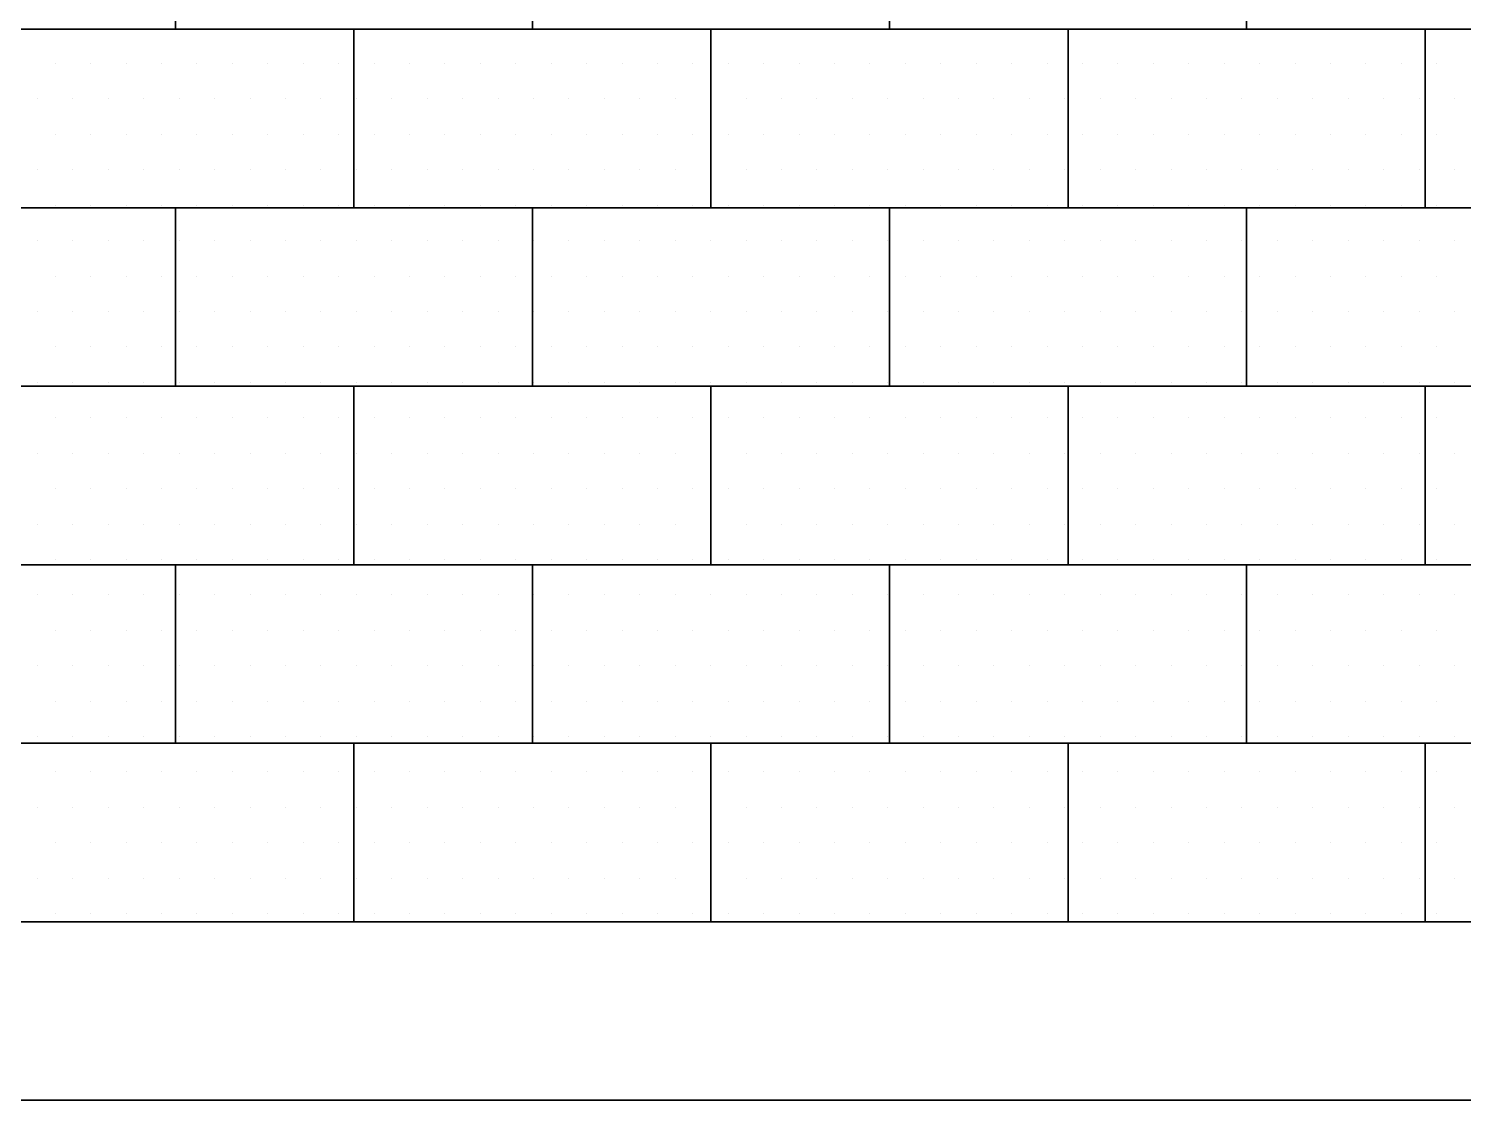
# Paper-space layout 'A000' of a CAD drawing. Header units: metres, sheet in millimetres. Extents: x -6 to 588, y -18 to 402.
# Drawn here: x 373.38 to 405.53, y 223.56 to 247.57 of the extents above; entities that cross this region are included whole.
import ezdxf

# ---------------------------------------------------------------- set-up
doc = ezdxf.new("R2010")
doc.units = ezdxf.units.M
doc.header["$MEASUREMENT"] = 0
for name, color, linetype, lineweight in [('A-ELEV-MBE1', 7, 'Continuous', 35), ('A-ELEV-PATT', 8, 'Continuous', 18), ('A-WALL-FULL-EXTR', 7, 'Continuous', 35)]:
    doc.layers.add(name, color=color, linetype=linetype, lineweight=lineweight)

psp = doc.layouts.new('A000')

# ---------------------------------------------------------------- linework, layer by layer
at = {"layer": 'A-ELEV-MBE1'}
for p, q in [((376.67, 251.559), (376.67, 247.559)), ((384.67, 251.559), (384.67, 247.559)), ((392.67, 251.559), (392.67, 247.559)), ((400.67, 251.559), (400.67, 247.559)), ((408.67, 247.559), (351.355, 247.559)), ((380.67, 247.559), (380.67, 243.559)), ((388.67, 247.559), (388.67, 243.559)), ((396.67, 247.559), (396.67, 243.559)), ((404.67, 247.559), (404.67, 243.559)), ((408.67, 243.559), (351.33, 243.559)), ((376.67, 243.559), (376.67, 239.559)), ((384.67, 243.559), (384.67, 239.559)), ((392.67, 243.559), (392.67, 239.559)), ((400.67, 243.559), (400.67, 239.559)), ((408.67, 239.559), (351.33, 239.559)), ((380.67, 239.559), (380.67, 235.559)), ((388.67, 239.559), (388.67, 235.559)), ((396.67, 239.559), (396.67, 235.559)), ((404.67, 239.559), (404.67, 235.559)), ((408.67, 235.559), (351.33, 235.559)), ((376.67, 235.559), (376.67, 231.559)), ((384.67, 235.559), (384.67, 231.559)), ((392.67, 235.559), (392.67, 231.559)), ((400.67, 235.559), (400.67, 231.559)), ((380.67, 231.559), (380.67, 227.559)), ((388.67, 231.559), (388.67, 227.559)), ((396.67, 231.559), (396.67, 227.559)), ((404.67, 231.559), (404.67, 227.559)), ((376.67, 227.559), (309.67, 227.559)), ((504.67, 227.559), (376.67, 227.559)), ((309.67, 223.559), (504.67, 223.559))]:
    psp.add_line(p, q, dxfattribs=at)
at = {"layer": 'A-ELEV-PATT', "linetype": 'Continuous'}
for p, q in [((373.976, 246.791), (373.976, 246.791)), ((374.77, 246.791), (374.77, 246.791)), ((375.564, 246.791), (375.564, 246.791)), ((376.358, 246.791), (376.358, 246.791)), ((377.151, 246.791), (377.151, 246.791)), ((377.945, 246.791), (377.945, 246.791)), ((378.739, 246.791), (378.739, 246.791)), ((379.533, 246.791), (379.533, 246.791)), ((380.326, 246.791), (380.326, 246.791)), ((381.12, 246.791), (381.12, 246.791)), ((381.914, 246.791), (381.914, 246.791)), ((382.708, 246.791), (382.708, 246.791)), ((383.501, 246.791), (383.501, 246.791)), ((384.295, 246.791), (384.295, 246.791)), ((385.089, 246.791), (385.089, 246.791)), ((385.883, 246.791), (385.883, 246.791)), ((386.676, 246.791), (386.676, 246.791)), ((387.47, 246.791), (387.47, 246.791)), ((388.264, 246.791), (388.264, 246.791)), ((389.058, 246.791), (389.058, 246.791)), ((389.851, 246.791), (389.851, 246.791)), ((390.645, 246.791), (390.645, 246.791)), ((391.439, 246.791), (391.439, 246.791)), ((392.233, 246.791), (392.233, 246.791)), ((393.026, 246.791), (393.026, 246.791)), ((393.82, 246.791), (393.82, 246.791)), ((394.614, 246.791), (394.614, 246.791)), ((395.408, 246.791), (395.408, 246.791)), ((396.201, 246.791), (396.201, 246.791)), ((396.995, 246.791), (396.995, 246.791)), ((397.789, 246.791), (397.789, 246.791)), ((398.583, 246.791), (398.583, 246.791)), ((399.376, 246.791), (399.376, 246.791)), ((400.17, 246.791), (400.17, 246.791)), ((400.964, 246.791), (400.964, 246.791)), ((401.758, 246.791), (401.758, 246.791)), ((402.551, 246.791), (402.551, 246.791)), ((403.345, 246.791), (403.345, 246.791)), ((404.139, 246.791), (404.139, 246.791)), ((404.933, 246.791), (404.933, 246.791)), ((373.58, 245.997), (373.58, 245.997)), ((374.373, 245.997), (374.373, 245.997)), ((375.167, 245.997), (375.167, 245.997)), ((375.961, 245.997), (375.961, 245.997)), ((376.755, 245.997), (376.755, 245.997)), ((377.548, 245.997), (377.548, 245.997)), ((378.342, 245.997), (378.342, 245.997)), ((379.136, 245.997), (379.136, 245.997)), ((379.93, 245.997), (379.93, 245.997)), ((380.723, 245.997), (380.723, 245.997)), ((381.517, 245.997), (381.517, 245.997)), ((382.311, 245.997), (382.311, 245.997)), ((383.105, 245.997), (383.105, 245.997)), ((383.898, 245.997), (383.898, 245.997)), ((384.692, 245.997), (384.692, 245.997)), ((385.486, 245.997), (385.486, 245.997)), ((386.28, 245.997), (386.28, 245.997)), ((387.073, 245.997), (387.073, 245.997)), ((387.867, 245.997), (387.867, 245.997)), ((388.661, 245.997), (388.661, 245.997)), ((389.455, 245.997), (389.455, 245.997)), ((390.248, 245.997), (390.248, 245.997)), ((391.042, 245.997), (391.042, 245.997)), ((391.836, 245.997), (391.836, 245.997)), ((392.63, 245.997), (392.63, 245.997)), ((393.423, 245.997), (393.423, 245.997)), ((394.217, 245.997), (394.217, 245.997)), ((395.011, 245.997), (395.011, 245.997)), ((395.805, 245.997), (395.805, 245.997)), ((396.598, 245.997), (396.598, 245.997)), ((397.392, 245.997), (397.392, 245.997)), ((398.186, 245.997), (398.186, 245.997)), ((398.98, 245.997), (398.98, 245.997)), ((399.773, 245.997), (399.773, 245.997)), ((400.567, 245.997), (400.567, 245.997)), ((401.361, 245.997), (401.361, 245.997)), ((402.155, 245.997), (402.155, 245.997)), ((402.948, 245.997), (402.948, 245.997)), ((403.742, 245.997), (403.742, 245.997)), ((404.536, 245.997), (404.536, 245.997)), ((405.33, 245.997), (405.33, 245.997)), ((373.976, 245.203), (373.976, 245.203)), ((374.77, 245.203), (374.77, 245.203)), ((375.564, 245.203), (375.564, 245.203)), ((376.358, 245.203), (376.358, 245.203)), ((377.151, 245.203), (377.151, 245.203)), ((377.945, 245.203), (377.945, 245.203)), ((378.739, 245.203), (378.739, 245.203)), ((379.533, 245.203), (379.533, 245.203)), ((380.326, 245.203), (380.326, 245.203)), ((381.12, 245.203), (381.12, 245.203)), ((381.914, 245.203), (381.914, 245.203)), ((382.708, 245.203), (382.708, 245.203)), ((383.501, 245.203), (383.501, 245.203)), ((384.295, 245.203), (384.295, 245.203)), ((385.089, 245.203), (385.089, 245.203)), ((385.883, 245.203), (385.883, 245.203)), ((386.676, 245.203), (386.676, 245.203)), ((387.47, 245.203), (387.47, 245.203)), ((388.264, 245.203), (388.264, 245.203)), ((389.058, 245.203), (389.058, 245.203)), ((389.851, 245.203), (389.851, 245.203)), ((390.645, 245.203), (390.645, 245.203)), ((391.439, 245.203), (391.439, 245.203)), ((392.233, 245.203), (392.233, 245.203)), ((393.026, 245.203), (393.026, 245.203)), ((393.82, 245.203), (393.82, 245.203)), ((394.614, 245.203), (394.614, 245.203)), ((395.408, 245.203), (395.408, 245.203)), ((396.201, 245.203), (396.201, 245.203)), ((396.995, 245.203), (396.995, 245.203)), ((397.789, 245.203), (397.789, 245.203)), ((398.583, 245.203), (398.583, 245.203)), ((399.376, 245.203), (399.376, 245.203)), ((400.17, 245.203), (400.17, 245.203)), ((400.964, 245.203), (400.964, 245.203)), ((401.758, 245.203), (401.758, 245.203)), ((402.551, 245.203), (402.551, 245.203)), ((403.345, 245.203), (403.345, 245.203)), ((404.139, 245.203), (404.139, 245.203)), ((404.933, 245.203), (404.933, 245.203)), ((373.58, 244.41), (373.58, 244.41)), ((374.373, 244.41), (374.373, 244.41)), ((375.167, 244.41), (375.167, 244.41)), ((375.961, 244.41), (375.961, 244.41)), ((376.755, 244.41), (376.755, 244.41)), ((377.548, 244.41), (377.548, 244.41)), ((378.342, 244.41), (378.342, 244.41)), ((379.136, 244.41), (379.136, 244.41)), ((379.93, 244.41), (379.93, 244.41)), ((380.723, 244.41), (380.723, 244.41)), ((381.517, 244.41), (381.517, 244.41)), ((382.311, 244.41), (382.311, 244.41)), ((383.105, 244.41), (383.105, 244.41)), ((383.898, 244.41), (383.898, 244.41)), ((384.692, 244.41), (384.692, 244.41)), ((385.486, 244.41), (385.486, 244.41)), ((386.28, 244.41), (386.28, 244.41)), ((387.073, 244.41), (387.073, 244.41)), ((387.867, 244.41), (387.867, 244.41)), ((388.661, 244.41), (388.661, 244.41)), ((389.455, 244.41), (389.455, 244.41)), ((390.248, 244.41), (390.248, 244.41)), ((391.042, 244.41), (391.042, 244.41)), ((391.836, 244.41), (391.836, 244.41)), ((392.63, 244.41), (392.63, 244.41)), ((393.423, 244.41), (393.423, 244.41)), ((394.217, 244.41), (394.217, 244.41)), ((395.011, 244.41), (395.011, 244.41)), ((395.805, 244.41), (395.805, 244.41)), ((396.598, 244.41), (396.598, 244.41)), ((397.392, 244.41), (397.392, 244.41)), ((398.186, 244.41), (398.186, 244.41)), ((398.98, 244.41), (398.98, 244.41)), ((399.773, 244.41), (399.773, 244.41)), ((400.567, 244.41), (400.567, 244.41)), ((401.361, 244.41), (401.361, 244.41)), ((402.155, 244.41), (402.155, 244.41)), ((402.948, 244.41), (402.948, 244.41)), ((403.742, 244.41), (403.742, 244.41)), ((404.536, 244.41), (404.536, 244.41)), ((405.33, 244.41), (405.33, 244.41)), ((373.976, 243.616), (373.976, 243.616)), ((374.77, 243.616), (374.77, 243.616)), ((375.564, 243.616), (375.564, 243.616)), ((376.358, 243.616), (376.358, 243.616)), ((377.151, 243.616), (377.151, 243.616)), ((377.945, 243.616), (377.945, 243.616)), ((378.739, 243.616), (378.739, 243.616)), ((379.533, 243.616), (379.533, 243.616)), ((380.326, 243.616), (380.326, 243.616)), ((381.12, 243.616), (381.12, 243.616)), ((381.914, 243.616), (381.914, 243.616)), ((382.708, 243.616), (382.708, 243.616)), ((383.501, 243.616), (383.501, 243.616)), ((384.295, 243.616), (384.295, 243.616)), ((385.089, 243.616), (385.089, 243.616)), ((385.883, 243.616), (385.883, 243.616)), ((386.676, 243.616), (386.676, 243.616)), ((387.47, 243.616), (387.47, 243.616)), ((388.264, 243.616), (388.264, 243.616)), ((389.058, 243.616), (389.058, 243.616)), ((389.851, 243.616), (389.851, 243.616)), ((390.645, 243.616), (390.645, 243.616)), ((391.439, 243.616), (391.439, 243.616)), ((392.233, 243.616), (392.233, 243.616)), ((393.026, 243.616), (393.026, 243.616)), ((393.82, 243.616), (393.82, 243.616)), ((394.614, 243.616), (394.614, 243.616)), ((395.408, 243.616), (395.408, 243.616)), ((396.201, 243.616), (396.201, 243.616)), ((396.995, 243.616), (396.995, 243.616)), ((397.789, 243.616), (397.789, 243.616)), ((398.583, 243.616), (398.583, 243.616)), ((399.376, 243.616), (399.376, 243.616)), ((400.17, 243.616), (400.17, 243.616)), ((400.964, 243.616), (400.964, 243.616)), ((401.758, 243.616), (401.758, 243.616)), ((402.551, 243.616), (402.551, 243.616)), ((403.345, 243.616), (403.345, 243.616)), ((404.139, 243.616), (404.139, 243.616)), ((404.933, 243.616), (404.933, 243.616)), ((373.58, 242.822), (373.58, 242.822)), ((374.373, 242.822), (374.373, 242.822)), ((375.167, 242.822), (375.167, 242.822)), ((375.961, 242.822), (375.961, 242.822)), ((376.755, 242.822), (376.755, 242.822)), ((377.548, 242.822), (377.548, 242.822)), ((378.342, 242.822), (378.342, 242.822)), ((379.136, 242.822), (379.136, 242.822)), ((379.93, 242.822), (379.93, 242.822)), ((380.723, 242.822), (380.723, 242.822)), ((381.517, 242.822), (381.517, 242.822)), ((382.311, 242.822), (382.311, 242.822)), ((383.105, 242.822), (383.105, 242.822)), ((383.898, 242.822), (383.898, 242.822)), ((384.692, 242.822), (384.692, 242.822)), ((385.486, 242.822), (385.486, 242.822)), ((386.28, 242.822), (386.28, 242.822)), ((387.073, 242.822), (387.073, 242.822)), ((387.867, 242.822), (387.867, 242.822)), ((388.661, 242.822), (388.661, 242.822)), ((389.455, 242.822), (389.455, 242.822)), ((390.248, 242.822), (390.248, 242.822)), ((391.042, 242.822), (391.042, 242.822)), ((391.836, 242.822), (391.836, 242.822)), ((392.63, 242.822), (392.63, 242.822)), ((393.423, 242.822), (393.423, 242.822)), ((394.217, 242.822), (394.217, 242.822)), ((395.011, 242.822), (395.011, 242.822)), ((395.805, 242.822), (395.805, 242.822)), ((396.598, 242.822), (396.598, 242.822)), ((397.392, 242.822), (397.392, 242.822)), ((398.186, 242.822), (398.186, 242.822)), ((398.98, 242.822), (398.98, 242.822)), ((399.773, 242.822), (399.773, 242.822)), ((400.567, 242.822), (400.567, 242.822)), ((401.361, 242.822), (401.361, 242.822)), ((402.155, 242.822), (402.155, 242.822)), ((402.948, 242.822), (402.948, 242.822)), ((403.742, 242.822), (403.742, 242.822)), ((404.536, 242.822), (404.536, 242.822)), ((405.33, 242.822), (405.33, 242.822)), ((373.976, 242.028), (373.976, 242.028)), ((374.77, 242.028), (374.77, 242.028)), ((375.564, 242.028), (375.564, 242.028)), ((376.358, 242.028), (376.358, 242.028)), ((377.151, 242.028), (377.151, 242.028)), ((377.945, 242.028), (377.945, 242.028)), ((378.739, 242.028), (378.739, 242.028)), ((379.533, 242.028), (379.533, 242.028)), ((380.326, 242.028), (380.326, 242.028)), ((381.12, 242.028), (381.12, 242.028)), ((381.914, 242.028), (381.914, 242.028)), ((382.708, 242.028), (382.708, 242.028)), ((383.501, 242.028), (383.501, 242.028)), ((384.295, 242.028), (384.295, 242.028)), ((385.089, 242.028), (385.089, 242.028)), ((385.883, 242.028), (385.883, 242.028)), ((386.676, 242.028), (386.676, 242.028)), ((387.47, 242.028), (387.47, 242.028)), ((388.264, 242.028), (388.264, 242.028)), ((389.058, 242.028), (389.058, 242.028)), ((389.851, 242.028), (389.851, 242.028)), ((390.645, 242.028), (390.645, 242.028)), ((391.439, 242.028), (391.439, 242.028)), ((392.233, 242.028), (392.233, 242.028)), ((393.026, 242.028), (393.026, 242.028)), ((393.82, 242.028), (393.82, 242.028)), ((394.614, 242.028), (394.614, 242.028)), ((395.408, 242.028), (395.408, 242.028)), ((396.201, 242.028), (396.201, 242.028)), ((396.995, 242.028), (396.995, 242.028)), ((397.789, 242.028), (397.789, 242.028)), ((398.583, 242.028), (398.583, 242.028)), ((399.376, 242.028), (399.376, 242.028)), ((400.17, 242.028), (400.17, 242.028)), ((400.964, 242.028), (400.964, 242.028)), ((401.758, 242.028), (401.758, 242.028)), ((402.551, 242.028), (402.551, 242.028)), ((403.345, 242.028), (403.345, 242.028)), ((404.139, 242.028), (404.139, 242.028)), ((404.933, 242.028), (404.933, 242.028)), ((373.58, 241.235), (373.58, 241.235)), ((374.373, 241.235), (374.373, 241.235)), ((375.167, 241.235), (375.167, 241.235)), ((375.961, 241.235), (375.961, 241.235)), ((376.755, 241.235), (376.755, 241.235)), ((377.548, 241.235), (377.548, 241.235)), ((378.342, 241.235), (378.342, 241.235)), ((379.136, 241.235), (379.136, 241.235)), ((379.93, 241.235), (379.93, 241.235)), ((380.723, 241.235), (380.723, 241.235)), ((381.517, 241.235), (381.517, 241.235)), ((382.311, 241.235), (382.311, 241.235)), ((383.105, 241.235), (383.105, 241.235)), ((383.898, 241.235), (383.898, 241.235)), ((384.692, 241.235), (384.692, 241.235)), ((385.486, 241.235), (385.486, 241.235)), ((386.28, 241.235), (386.28, 241.235)), ((387.073, 241.235), (387.073, 241.235)), ((387.867, 241.235), (387.867, 241.235)), ((388.661, 241.235), (388.661, 241.235)), ((389.455, 241.235), (389.455, 241.235)), ((390.248, 241.235), (390.248, 241.235)), ((391.042, 241.235), (391.042, 241.235)), ((391.836, 241.235), (391.836, 241.235)), ((392.63, 241.235), (392.63, 241.235)), ((393.423, 241.235), (393.423, 241.235)), ((394.217, 241.235), (394.217, 241.235)), ((395.011, 241.235), (395.011, 241.235)), ((395.805, 241.235), (395.805, 241.235)), ((396.598, 241.235), (396.598, 241.235)), ((397.392, 241.235), (397.392, 241.235)), ((398.186, 241.235), (398.186, 241.235)), ((398.98, 241.235), (398.98, 241.235)), ((399.773, 241.235), (399.773, 241.235)), ((400.567, 241.235), (400.567, 241.235)), ((401.361, 241.235), (401.361, 241.235)), ((402.155, 241.235), (402.155, 241.235)), ((402.948, 241.235), (402.948, 241.235)), ((403.742, 241.235), (403.742, 241.235)), ((404.536, 241.235), (404.536, 241.235)), ((405.33, 241.235), (405.33, 241.235)), ((373.976, 240.441), (373.976, 240.441)), ((374.77, 240.441), (374.77, 240.441)), ((375.564, 240.441), (375.564, 240.441)), ((376.358, 240.441), (376.358, 240.441)), ((377.151, 240.441), (377.151, 240.441)), ((377.945, 240.441), (377.945, 240.441)), ((378.739, 240.441), (378.739, 240.441)), ((379.533, 240.441), (379.533, 240.441)), ((380.326, 240.441), (380.326, 240.441)), ((381.12, 240.441), (381.12, 240.441)), ((381.914, 240.441), (381.914, 240.441)), ((382.708, 240.441), (382.708, 240.441)), ((383.501, 240.441), (383.501, 240.441)), ((384.295, 240.441), (384.295, 240.441)), ((385.089, 240.441), (385.089, 240.441)), ((385.883, 240.441), (385.883, 240.441)), ((386.676, 240.441), (386.676, 240.441)), ((387.47, 240.441), (387.47, 240.441)), ((388.264, 240.441), (388.264, 240.441)), ((389.058, 240.441), (389.058, 240.441)), ((389.851, 240.441), (389.851, 240.441)), ((390.645, 240.441), (390.645, 240.441)), ((391.439, 240.441), (391.439, 240.441)), ((392.233, 240.441), (392.233, 240.441)), ((393.026, 240.441), (393.026, 240.441)), ((393.82, 240.441), (393.82, 240.441)), ((394.614, 240.441), (394.614, 240.441)), ((395.408, 240.441), (395.408, 240.441)), ((396.201, 240.441), (396.201, 240.441)), ((396.995, 240.441), (396.995, 240.441)), ((397.789, 240.441), (397.789, 240.441)), ((398.583, 240.441), (398.583, 240.441)), ((399.376, 240.441), (399.376, 240.441)), ((400.17, 240.441), (400.17, 240.441)), ((400.964, 240.441), (400.964, 240.441)), ((401.758, 240.441), (401.758, 240.441)), ((402.551, 240.441), (402.551, 240.441)), ((403.345, 240.441), (403.345, 240.441)), ((404.139, 240.441), (404.139, 240.441)), ((404.933, 240.441), (404.933, 240.441)), ((373.58, 239.647), (373.58, 239.647)), ((374.373, 239.647), (374.373, 239.647)), ((375.167, 239.647), (375.167, 239.647)), ((375.961, 239.647), (375.961, 239.647)), ((376.755, 239.647), (376.755, 239.647)), ((377.548, 239.647), (377.548, 239.647)), ((378.342, 239.647), (378.342, 239.647)), ((379.136, 239.647), (379.136, 239.647)), ((379.93, 239.647), (379.93, 239.647)), ((380.723, 239.647), (380.723, 239.647)), ((381.517, 239.647), (381.517, 239.647)), ((382.311, 239.647), (382.311, 239.647)), ((383.105, 239.647), (383.105, 239.647)), ((383.898, 239.647), (383.898, 239.647)), ((384.692, 239.647), (384.692, 239.647)), ((385.486, 239.647), (385.486, 239.647)), ((386.28, 239.647), (386.28, 239.647)), ((387.073, 239.647), (387.073, 239.647)), ((387.867, 239.647), (387.867, 239.647)), ((388.661, 239.647), (388.661, 239.647)), ((389.455, 239.647), (389.455, 239.647)), ((390.248, 239.647), (390.248, 239.647)), ((391.042, 239.647), (391.042, 239.647)), ((391.836, 239.647), (391.836, 239.647)), ((392.63, 239.647), (392.63, 239.647)), ((393.423, 239.647), (393.423, 239.647)), ((394.217, 239.647), (394.217, 239.647)), ((395.011, 239.647), (395.011, 239.647)), ((395.805, 239.647), (395.805, 239.647)), ((396.598, 239.647), (396.598, 239.647)), ((397.392, 239.647), (397.392, 239.647)), ((398.186, 239.647), (398.186, 239.647)), ((398.98, 239.647), (398.98, 239.647)), ((399.773, 239.647), (399.773, 239.647)), ((400.567, 239.647), (400.567, 239.647)), ((401.361, 239.647), (401.361, 239.647)), ((402.155, 239.647), (402.155, 239.647)), ((402.948, 239.647), (402.948, 239.647)), ((403.742, 239.647), (403.742, 239.647)), ((404.536, 239.647), (404.536, 239.647)), ((405.33, 239.647), (405.33, 239.647)), ((373.976, 238.853), (373.976, 238.853)), ((374.77, 238.853), (374.77, 238.853)), ((375.564, 238.853), (375.564, 238.853)), ((376.358, 238.853), (376.358, 238.853)), ((377.151, 238.853), (377.151, 238.853)), ((377.945, 238.853), (377.945, 238.853)), ((378.739, 238.853), (378.739, 238.853)), ((379.533, 238.853), (379.533, 238.853)), ((380.326, 238.853), (380.326, 238.853)), ((381.12, 238.853), (381.12, 238.853)), ((381.914, 238.853), (381.914, 238.853)), ((382.708, 238.853), (382.708, 238.853)), ((383.501, 238.853), (383.501, 238.853)), ((384.295, 238.853), (384.295, 238.853)), ((385.089, 238.853), (385.089, 238.853)), ((385.883, 238.853), (385.883, 238.853)), ((386.676, 238.853), (386.676, 238.853)), ((387.47, 238.853), (387.47, 238.853)), ((388.264, 238.853), (388.264, 238.853)), ((389.058, 238.853), (389.058, 238.853)), ((389.851, 238.853), (389.851, 238.853)), ((390.645, 238.853), (390.645, 238.853)), ((391.439, 238.853), (391.439, 238.853)), ((392.233, 238.853), (392.233, 238.853)), ((393.026, 238.853), (393.026, 238.853)), ((393.82, 238.853), (393.82, 238.853)), ((394.614, 238.853), (394.614, 238.853)), ((395.408, 238.853), (395.408, 238.853)), ((396.201, 238.853), (396.201, 238.853)), ((396.995, 238.853), (396.995, 238.853)), ((397.789, 238.853), (397.789, 238.853)), ((398.583, 238.853), (398.583, 238.853)), ((399.376, 238.853), (399.376, 238.853)), ((400.17, 238.853), (400.17, 238.853)), ((400.964, 238.853), (400.964, 238.853)), ((401.758, 238.853), (401.758, 238.853)), ((402.551, 238.853), (402.551, 238.853)), ((403.345, 238.853), (403.345, 238.853)), ((404.139, 238.853), (404.139, 238.853)), ((404.933, 238.853), (404.933, 238.853)), ((373.58, 238.06), (373.58, 238.06)), ((374.373, 238.06), (374.373, 238.06)), ((375.167, 238.06), (375.167, 238.06)), ((375.961, 238.06), (375.961, 238.06)), ((376.755, 238.06), (376.755, 238.06)), ((377.548, 238.06), (377.548, 238.06)), ((378.342, 238.06), (378.342, 238.06)), ((379.136, 238.06), (379.136, 238.06)), ((379.93, 238.06), (379.93, 238.06)), ((380.723, 238.06), (380.723, 238.06)), ((381.517, 238.06), (381.517, 238.06)), ((382.311, 238.06), (382.311, 238.06)), ((383.105, 238.06), (383.105, 238.06)), ((383.898, 238.06), (383.898, 238.06)), ((384.692, 238.06), (384.692, 238.06)), ((385.486, 238.06), (385.486, 238.06)), ((386.28, 238.06), (386.28, 238.06)), ((387.073, 238.06), (387.073, 238.06)), ((387.867, 238.06), (387.867, 238.06)), ((388.661, 238.06), (388.661, 238.06)), ((389.455, 238.06), (389.455, 238.06)), ((390.248, 238.06), (390.248, 238.06)), ((391.042, 238.06), (391.042, 238.06)), ((391.836, 238.06), (391.836, 238.06)), ((392.63, 238.06), (392.63, 238.06)), ((393.423, 238.06), (393.423, 238.06)), ((394.217, 238.06), (394.217, 238.06)), ((395.011, 238.06), (395.011, 238.06)), ((395.805, 238.06), (395.805, 238.06)), ((396.598, 238.06), (396.598, 238.06)), ((397.392, 238.06), (397.392, 238.06)), ((398.186, 238.06), (398.186, 238.06)), ((398.98, 238.06), (398.98, 238.06)), ((399.773, 238.06), (399.773, 238.06)), ((400.567, 238.06), (400.567, 238.06)), ((401.361, 238.06), (401.361, 238.06)), ((402.155, 238.06), (402.155, 238.06)), ((402.948, 238.06), (402.948, 238.06)), ((403.742, 238.06), (403.742, 238.06)), ((404.536, 238.06), (404.536, 238.06)), ((405.33, 238.06), (405.33, 238.06)), ((373.976, 237.266), (373.976, 237.266)), ((374.77, 237.266), (374.77, 237.266)), ((375.564, 237.266), (375.564, 237.266)), ((376.358, 237.266), (376.358, 237.266)), ((377.151, 237.266), (377.151, 237.266)), ((377.945, 237.266), (377.945, 237.266)), ((378.739, 237.266), (378.739, 237.266)), ((379.533, 237.266), (379.533, 237.266)), ((380.326, 237.266), (380.326, 237.266)), ((381.12, 237.266), (381.12, 237.266)), ((381.914, 237.266), (381.914, 237.266)), ((382.708, 237.266), (382.708, 237.266)), ((383.501, 237.266), (383.501, 237.266)), ((384.295, 237.266), (384.295, 237.266)), ((385.089, 237.266), (385.089, 237.266)), ((385.883, 237.266), (385.883, 237.266)), ((386.676, 237.266), (386.676, 237.266)), ((387.47, 237.266), (387.47, 237.266)), ((388.264, 237.266), (388.264, 237.266)), ((389.058, 237.266), (389.058, 237.266)), ((389.851, 237.266), (389.851, 237.266)), ((390.645, 237.266), (390.645, 237.266)), ((391.439, 237.266), (391.439, 237.266)), ((392.233, 237.266), (392.233, 237.266)), ((393.026, 237.266), (393.026, 237.266)), ((393.82, 237.266), (393.82, 237.266)), ((394.614, 237.266), (394.614, 237.266)), ((395.408, 237.266), (395.408, 237.266)), ((396.201, 237.266), (396.201, 237.266)), ((396.995, 237.266), (396.995, 237.266)), ((397.789, 237.266), (397.789, 237.266)), ((398.583, 237.266), (398.583, 237.266)), ((399.376, 237.266), (399.376, 237.266)), ((400.17, 237.266), (400.17, 237.266)), ((400.964, 237.266), (400.964, 237.266)), ((401.758, 237.266), (401.758, 237.266)), ((402.551, 237.266), (402.551, 237.266)), ((403.345, 237.266), (403.345, 237.266)), ((404.139, 237.266), (404.139, 237.266)), ((404.933, 237.266), (404.933, 237.266)), ((373.58, 236.472), (373.58, 236.472)), ((374.373, 236.472), (374.373, 236.472)), ((375.167, 236.472), (375.167, 236.472)), ((375.961, 236.472), (375.961, 236.472)), ((376.755, 236.472), (376.755, 236.472)), ((377.548, 236.472), (377.548, 236.472)), ((378.342, 236.472), (378.342, 236.472)), ((379.136, 236.472), (379.136, 236.472)), ((379.93, 236.472), (379.93, 236.472)), ((380.723, 236.472), (380.723, 236.472)), ((381.517, 236.472), (381.517, 236.472)), ((382.311, 236.472), (382.311, 236.472)), ((383.105, 236.472), (383.105, 236.472)), ((383.898, 236.472), (383.898, 236.472)), ((384.692, 236.472), (384.692, 236.472)), ((385.486, 236.472), (385.486, 236.472)), ((386.28, 236.472), (386.28, 236.472)), ((387.073, 236.472), (387.073, 236.472)), ((387.867, 236.472), (387.867, 236.472)), ((388.661, 236.472), (388.661, 236.472)), ((389.455, 236.472), (389.455, 236.472)), ((390.248, 236.472), (390.248, 236.472)), ((391.042, 236.472), (391.042, 236.472)), ((391.836, 236.472), (391.836, 236.472)), ((392.63, 236.472), (392.63, 236.472)), ((393.423, 236.472), (393.423, 236.472)), ((394.217, 236.472), (394.217, 236.472)), ((395.011, 236.472), (395.011, 236.472)), ((395.805, 236.472), (395.805, 236.472)), ((396.598, 236.472), (396.598, 236.472)), ((397.392, 236.472), (397.392, 236.472)), ((398.186, 236.472), (398.186, 236.472)), ((398.98, 236.472), (398.98, 236.472)), ((399.773, 236.472), (399.773, 236.472)), ((400.567, 236.472), (400.567, 236.472)), ((401.361, 236.472), (401.361, 236.472)), ((402.155, 236.472), (402.155, 236.472)), ((402.948, 236.472), (402.948, 236.472)), ((403.742, 236.472), (403.742, 236.472)), ((404.536, 236.472), (404.536, 236.472)), ((405.33, 236.472), (405.33, 236.472)), ((373.976, 235.678), (373.976, 235.678)), ((374.77, 235.678), (374.77, 235.678)), ((375.564, 235.678), (375.564, 235.678)), ((376.358, 235.678), (376.358, 235.678)), ((377.151, 235.678), (377.151, 235.678)), ((377.945, 235.678), (377.945, 235.678)), ((378.739, 235.678), (378.739, 235.678)), ((379.533, 235.678), (379.533, 235.678)), ((380.326, 235.678), (380.326, 235.678)), ((381.12, 235.678), (381.12, 235.678)), ((381.914, 235.678), (381.914, 235.678)), ((382.708, 235.678), (382.708, 235.678)), ((383.501, 235.678), (383.501, 235.678)), ((384.295, 235.678), (384.295, 235.678)), ((385.089, 235.678), (385.089, 235.678)), ((385.883, 235.678), (385.883, 235.678)), ((386.676, 235.678), (386.676, 235.678)), ((387.47, 235.678), (387.47, 235.678)), ((388.264, 235.678), (388.264, 235.678)), ((389.058, 235.678), (389.058, 235.678)), ((389.851, 235.678), (389.851, 235.678)), ((390.645, 235.678), (390.645, 235.678)), ((391.439, 235.678), (391.439, 235.678)), ((392.233, 235.678), (392.233, 235.678)), ((393.026, 235.678), (393.026, 235.678)), ((393.82, 235.678), (393.82, 235.678)), ((394.614, 235.678), (394.614, 235.678)), ((395.408, 235.678), (395.408, 235.678)), ((396.201, 235.678), (396.201, 235.678)), ((396.995, 235.678), (396.995, 235.678)), ((397.789, 235.678), (397.789, 235.678)), ((398.583, 235.678), (398.583, 235.678)), ((399.376, 235.678), (399.376, 235.678)), ((400.17, 235.678), (400.17, 235.678)), ((400.964, 235.678), (400.964, 235.678)), ((401.758, 235.678), (401.758, 235.678)), ((402.551, 235.678), (402.551, 235.678)), ((403.345, 235.678), (403.345, 235.678)), ((404.139, 235.678), (404.139, 235.678)), ((404.933, 235.678), (404.933, 235.678)), ((373.58, 234.885), (373.58, 234.885)), ((374.373, 234.885), (374.373, 234.885)), ((375.167, 234.885), (375.167, 234.885)), ((375.961, 234.885), (375.961, 234.885)), ((376.755, 234.885), (376.755, 234.885)), ((377.548, 234.885), (377.548, 234.885)), ((378.342, 234.885), (378.342, 234.885)), ((379.136, 234.885), (379.136, 234.885)), ((379.93, 234.885), (379.93, 234.885)), ((380.723, 234.885), (380.723, 234.885)), ((381.517, 234.885), (381.517, 234.885)), ((382.311, 234.885), (382.311, 234.885)), ((383.105, 234.885), (383.105, 234.885)), ((383.898, 234.885), (383.898, 234.885)), ((384.692, 234.885), (384.692, 234.885)), ((385.486, 234.885), (385.486, 234.885)), ((386.28, 234.885), (386.28, 234.885)), ((387.073, 234.885), (387.073, 234.885)), ((387.867, 234.885), (387.867, 234.885)), ((388.661, 234.885), (388.661, 234.885)), ((389.455, 234.885), (389.455, 234.885)), ((390.248, 234.885), (390.248, 234.885)), ((391.042, 234.885), (391.042, 234.885)), ((391.836, 234.885), (391.836, 234.885)), ((392.63, 234.885), (392.63, 234.885)), ((393.423, 234.885), (393.423, 234.885)), ((394.217, 234.885), (394.217, 234.885)), ((395.011, 234.885), (395.011, 234.885)), ((395.805, 234.885), (395.805, 234.885)), ((396.598, 234.885), (396.598, 234.885)), ((397.392, 234.885), (397.392, 234.885)), ((398.186, 234.885), (398.186, 234.885)), ((398.98, 234.885), (398.98, 234.885)), ((399.773, 234.885), (399.773, 234.885)), ((400.567, 234.885), (400.567, 234.885)), ((401.361, 234.885), (401.361, 234.885)), ((402.155, 234.885), (402.155, 234.885)), ((402.948, 234.885), (402.948, 234.885)), ((403.742, 234.885), (403.742, 234.885)), ((404.536, 234.885), (404.536, 234.885)), ((405.33, 234.885), (405.33, 234.885)), ((373.976, 234.091), (373.976, 234.091)), ((374.77, 234.091), (374.77, 234.091)), ((375.564, 234.091), (375.564, 234.091)), ((376.358, 234.091), (376.358, 234.091)), ((377.151, 234.091), (377.151, 234.091)), ((377.945, 234.091), (377.945, 234.091)), ((378.739, 234.091), (378.739, 234.091)), ((379.533, 234.091), (379.533, 234.091)), ((380.326, 234.091), (380.326, 234.091)), ((381.12, 234.091), (381.12, 234.091)), ((381.914, 234.091), (381.914, 234.091)), ((382.708, 234.091), (382.708, 234.091)), ((383.501, 234.091), (383.501, 234.091)), ((384.295, 234.091), (384.295, 234.091)), ((385.089, 234.091), (385.089, 234.091)), ((385.883, 234.091), (385.883, 234.091)), ((386.676, 234.091), (386.676, 234.091)), ((387.47, 234.091), (387.47, 234.091)), ((388.264, 234.091), (388.264, 234.091)), ((389.058, 234.091), (389.058, 234.091)), ((389.851, 234.091), (389.851, 234.091)), ((390.645, 234.091), (390.645, 234.091)), ((391.439, 234.091), (391.439, 234.091)), ((392.233, 234.091), (392.233, 234.091)), ((393.026, 234.091), (393.026, 234.091)), ((393.82, 234.091), (393.82, 234.091)), ((394.614, 234.091), (394.614, 234.091)), ((395.408, 234.091), (395.408, 234.091)), ((396.201, 234.091), (396.201, 234.091)), ((396.995, 234.091), (396.995, 234.091)), ((397.789, 234.091), (397.789, 234.091)), ((398.583, 234.091), (398.583, 234.091)), ((399.376, 234.091), (399.376, 234.091)), ((400.17, 234.091), (400.17, 234.091)), ((400.964, 234.091), (400.964, 234.091)), ((401.758, 234.091), (401.758, 234.091)), ((402.551, 234.091), (402.551, 234.091)), ((403.345, 234.091), (403.345, 234.091)), ((404.139, 234.091), (404.139, 234.091)), ((404.933, 234.091), (404.933, 234.091)), ((373.58, 233.297), (373.58, 233.297)), ((374.373, 233.297), (374.373, 233.297)), ((375.167, 233.297), (375.167, 233.297)), ((375.961, 233.297), (375.961, 233.297)), ((376.755, 233.297), (376.755, 233.297)), ((377.548, 233.297), (377.548, 233.297)), ((378.342, 233.297), (378.342, 233.297)), ((379.136, 233.297), (379.136, 233.297)), ((379.93, 233.297), (379.93, 233.297)), ((380.723, 233.297), (380.723, 233.297)), ((381.517, 233.297), (381.517, 233.297)), ((382.311, 233.297), (382.311, 233.297)), ((383.105, 233.297), (383.105, 233.297)), ((383.898, 233.297), (383.898, 233.297)), ((384.692, 233.297), (384.692, 233.297)), ((385.486, 233.297), (385.486, 233.297)), ((386.28, 233.297), (386.28, 233.297)), ((387.073, 233.297), (387.073, 233.297)), ((387.867, 233.297), (387.867, 233.297)), ((388.661, 233.297), (388.661, 233.297)), ((389.455, 233.297), (389.455, 233.297)), ((390.248, 233.297), (390.248, 233.297)), ((391.042, 233.297), (391.042, 233.297)), ((391.836, 233.297), (391.836, 233.297)), ((392.63, 233.297), (392.63, 233.297)), ((393.423, 233.297), (393.423, 233.297)), ((394.217, 233.297), (394.217, 233.297)), ((395.011, 233.297), (395.011, 233.297)), ((395.805, 233.297), (395.805, 233.297)), ((396.598, 233.297), (396.598, 233.297)), ((397.392, 233.297), (397.392, 233.297)), ((398.186, 233.297), (398.186, 233.297)), ((398.98, 233.297), (398.98, 233.297)), ((399.773, 233.297), (399.773, 233.297)), ((400.567, 233.297), (400.567, 233.297)), ((401.361, 233.297), (401.361, 233.297)), ((402.155, 233.297), (402.155, 233.297)), ((402.948, 233.297), (402.948, 233.297)), ((403.742, 233.297), (403.742, 233.297)), ((404.536, 233.297), (404.536, 233.297)), ((405.33, 233.297), (405.33, 233.297)), ((373.976, 232.503), (373.976, 232.503)), ((374.77, 232.503), (374.77, 232.503)), ((375.564, 232.503), (375.564, 232.503)), ((376.358, 232.503), (376.358, 232.503)), ((377.151, 232.503), (377.151, 232.503)), ((377.945, 232.503), (377.945, 232.503)), ((378.739, 232.503), (378.739, 232.503)), ((379.533, 232.503), (379.533, 232.503)), ((380.326, 232.503), (380.326, 232.503)), ((381.12, 232.503), (381.12, 232.503)), ((381.914, 232.503), (381.914, 232.503)), ((382.708, 232.503), (382.708, 232.503)), ((383.501, 232.503), (383.501, 232.503)), ((384.295, 232.503), (384.295, 232.503)), ((385.089, 232.503), (385.089, 232.503)), ((385.883, 232.503), (385.883, 232.503)), ((386.676, 232.503), (386.676, 232.503)), ((387.47, 232.503), (387.47, 232.503)), ((388.264, 232.503), (388.264, 232.503)), ((389.058, 232.503), (389.058, 232.503)), ((389.851, 232.503), (389.851, 232.503)), ((390.645, 232.503), (390.645, 232.503)), ((391.439, 232.503), (391.439, 232.503)), ((392.233, 232.503), (392.233, 232.503)), ((393.026, 232.503), (393.026, 232.503)), ((393.82, 232.503), (393.82, 232.503)), ((394.614, 232.503), (394.614, 232.503)), ((395.408, 232.503), (395.408, 232.503)), ((396.201, 232.503), (396.201, 232.503)), ((396.995, 232.503), (396.995, 232.503)), ((397.789, 232.503), (397.789, 232.503)), ((398.583, 232.503), (398.583, 232.503)), ((399.376, 232.503), (399.376, 232.503)), ((400.17, 232.503), (400.17, 232.503)), ((400.964, 232.503), (400.964, 232.503)), ((401.758, 232.503), (401.758, 232.503)), ((402.551, 232.503), (402.551, 232.503)), ((403.345, 232.503), (403.345, 232.503)), ((404.139, 232.503), (404.139, 232.503)), ((404.933, 232.503), (404.933, 232.503)), ((373.58, 231.71), (373.58, 231.71)), ((374.373, 231.71), (374.373, 231.71)), ((375.167, 231.71), (375.167, 231.71)), ((375.961, 231.71), (375.961, 231.71)), ((376.755, 231.71), (376.755, 231.71)), ((377.548, 231.71), (377.548, 231.71)), ((378.342, 231.71), (378.342, 231.71)), ((379.136, 231.71), (379.136, 231.71)), ((379.93, 231.71), (379.93, 231.71)), ((380.723, 231.71), (380.723, 231.71)), ((381.517, 231.71), (381.517, 231.71)), ((382.311, 231.71), (382.311, 231.71)), ((383.105, 231.71), (383.105, 231.71)), ((383.898, 231.71), (383.898, 231.71)), ((384.692, 231.71), (384.692, 231.71)), ((385.486, 231.71), (385.486, 231.71)), ((386.28, 231.71), (386.28, 231.71)), ((387.073, 231.71), (387.073, 231.71)), ((387.867, 231.71), (387.867, 231.71)), ((388.661, 231.71), (388.661, 231.71)), ((389.455, 231.71), (389.455, 231.71)), ((390.248, 231.71), (390.248, 231.71)), ((391.042, 231.71), (391.042, 231.71)), ((391.836, 231.71), (391.836, 231.71)), ((392.63, 231.71), (392.63, 231.71)), ((393.423, 231.71), (393.423, 231.71)), ((394.217, 231.71), (394.217, 231.71)), ((395.011, 231.71), (395.011, 231.71)), ((395.805, 231.71), (395.805, 231.71)), ((396.598, 231.71), (396.598, 231.71)), ((397.392, 231.71), (397.392, 231.71)), ((398.186, 231.71), (398.186, 231.71)), ((398.98, 231.71), (398.98, 231.71)), ((399.773, 231.71), (399.773, 231.71)), ((400.567, 231.71), (400.567, 231.71)), ((401.361, 231.71), (401.361, 231.71)), ((402.155, 231.71), (402.155, 231.71)), ((402.948, 231.71), (402.948, 231.71)), ((403.742, 231.71), (403.742, 231.71)), ((404.536, 231.71), (404.536, 231.71)), ((405.33, 231.71), (405.33, 231.71)), ((373.976, 230.916), (373.976, 230.916)), ((374.77, 230.916), (374.77, 230.916)), ((375.564, 230.916), (375.564, 230.916)), ((376.358, 230.916), (376.358, 230.916)), ((377.151, 230.916), (377.151, 230.916)), ((377.945, 230.916), (377.945, 230.916)), ((378.739, 230.916), (378.739, 230.916)), ((379.533, 230.916), (379.533, 230.916)), ((380.326, 230.916), (380.326, 230.916)), ((381.12, 230.916), (381.12, 230.916)), ((381.914, 230.916), (381.914, 230.916)), ((382.708, 230.916), (382.708, 230.916)), ((383.501, 230.916), (383.501, 230.916)), ((384.295, 230.916), (384.295, 230.916)), ((385.089, 230.916), (385.089, 230.916)), ((385.883, 230.916), (385.883, 230.916)), ((386.676, 230.916), (386.676, 230.916)), ((387.47, 230.916), (387.47, 230.916)), ((388.264, 230.916), (388.264, 230.916)), ((389.058, 230.916), (389.058, 230.916)), ((389.851, 230.916), (389.851, 230.916)), ((390.645, 230.916), (390.645, 230.916)), ((391.439, 230.916), (391.439, 230.916)), ((392.233, 230.916), (392.233, 230.916)), ((393.026, 230.916), (393.026, 230.916)), ((393.82, 230.916), (393.82, 230.916)), ((394.614, 230.916), (394.614, 230.916)), ((395.408, 230.916), (395.408, 230.916)), ((396.201, 230.916), (396.201, 230.916)), ((396.995, 230.916), (396.995, 230.916)), ((397.789, 230.916), (397.789, 230.916)), ((398.583, 230.916), (398.583, 230.916)), ((399.376, 230.916), (399.376, 230.916)), ((400.17, 230.916), (400.17, 230.916)), ((400.964, 230.916), (400.964, 230.916)), ((401.758, 230.916), (401.758, 230.916)), ((402.551, 230.916), (402.551, 230.916)), ((403.345, 230.916), (403.345, 230.916)), ((404.139, 230.916), (404.139, 230.916)), ((404.933, 230.916), (404.933, 230.916)), ((373.58, 230.122), (373.58, 230.122)), ((374.373, 230.122), (374.373, 230.122)), ((375.167, 230.122), (375.167, 230.122)), ((375.961, 230.122), (375.961, 230.122)), ((376.755, 230.122), (376.755, 230.122)), ((377.548, 230.122), (377.548, 230.122)), ((378.342, 230.122), (378.342, 230.122)), ((379.136, 230.122), (379.136, 230.122)), ((379.93, 230.122), (379.93, 230.122)), ((380.723, 230.122), (380.723, 230.122)), ((381.517, 230.122), (381.517, 230.122)), ((382.311, 230.122), (382.311, 230.122)), ((383.105, 230.122), (383.105, 230.122)), ((383.898, 230.122), (383.898, 230.122)), ((384.692, 230.122), (384.692, 230.122)), ((385.486, 230.122), (385.486, 230.122)), ((386.28, 230.122), (386.28, 230.122)), ((387.073, 230.122), (387.073, 230.122)), ((387.867, 230.122), (387.867, 230.122)), ((388.661, 230.122), (388.661, 230.122)), ((389.455, 230.122), (389.455, 230.122)), ((390.248, 230.122), (390.248, 230.122)), ((391.042, 230.122), (391.042, 230.122)), ((391.836, 230.122), (391.836, 230.122)), ((392.63, 230.122), (392.63, 230.122)), ((393.423, 230.122), (393.423, 230.122)), ((394.217, 230.122), (394.217, 230.122)), ((395.011, 230.122), (395.011, 230.122)), ((395.805, 230.122), (395.805, 230.122)), ((396.598, 230.122), (396.598, 230.122)), ((397.392, 230.122), (397.392, 230.122)), ((398.186, 230.122), (398.186, 230.122)), ((398.98, 230.122), (398.98, 230.122)), ((399.773, 230.122), (399.773, 230.122)), ((400.567, 230.122), (400.567, 230.122)), ((401.361, 230.122), (401.361, 230.122)), ((402.155, 230.122), (402.155, 230.122)), ((402.948, 230.122), (402.948, 230.122)), ((403.742, 230.122), (403.742, 230.122)), ((404.536, 230.122), (404.536, 230.122)), ((405.33, 230.122), (405.33, 230.122)), ((373.976, 229.328), (373.976, 229.328)), ((374.77, 229.328), (374.77, 229.328)), ((375.564, 229.328), (375.564, 229.328)), ((376.358, 229.328), (376.358, 229.328)), ((377.151, 229.328), (377.151, 229.328)), ((377.945, 229.328), (377.945, 229.328)), ((378.739, 229.328), (378.739, 229.328)), ((379.533, 229.328), (379.533, 229.328)), ((380.326, 229.328), (380.326, 229.328)), ((381.12, 229.328), (381.12, 229.328)), ((381.914, 229.328), (381.914, 229.328)), ((382.708, 229.328), (382.708, 229.328)), ((383.501, 229.328), (383.501, 229.328)), ((384.295, 229.328), (384.295, 229.328)), ((385.089, 229.328), (385.089, 229.328)), ((385.883, 229.328), (385.883, 229.328)), ((386.676, 229.328), (386.676, 229.328)), ((387.47, 229.328), (387.47, 229.328)), ((388.264, 229.328), (388.264, 229.328)), ((389.058, 229.328), (389.058, 229.328)), ((389.851, 229.328), (389.851, 229.328)), ((390.645, 229.328), (390.645, 229.328)), ((391.439, 229.328), (391.439, 229.328)), ((392.233, 229.328), (392.233, 229.328)), ((393.026, 229.328), (393.026, 229.328)), ((393.82, 229.328), (393.82, 229.328)), ((394.614, 229.328), (394.614, 229.328)), ((395.408, 229.328), (395.408, 229.328)), ((396.201, 229.328), (396.201, 229.328)), ((396.995, 229.328), (396.995, 229.328)), ((397.789, 229.328), (397.789, 229.328)), ((398.583, 229.328), (398.583, 229.328)), ((399.376, 229.328), (399.376, 229.328)), ((400.17, 229.328), (400.17, 229.328)), ((400.964, 229.328), (400.964, 229.328)), ((401.758, 229.328), (401.758, 229.328)), ((402.551, 229.328), (402.551, 229.328)), ((403.345, 229.328), (403.345, 229.328)), ((404.139, 229.328), (404.139, 229.328)), ((404.933, 229.328), (404.933, 229.328)), ((373.58, 228.535), (373.58, 228.535)), ((374.373, 228.535), (374.373, 228.535)), ((375.167, 228.535), (375.167, 228.535)), ((375.961, 228.535), (375.961, 228.535)), ((376.755, 228.535), (376.755, 228.535)), ((377.548, 228.535), (377.548, 228.535)), ((378.342, 228.535), (378.342, 228.535)), ((379.136, 228.535), (379.136, 228.535)), ((379.93, 228.535), (379.93, 228.535)), ((380.723, 228.535), (380.723, 228.535)), ((381.517, 228.535), (381.517, 228.535)), ((382.311, 228.535), (382.311, 228.535)), ((383.105, 228.535), (383.105, 228.535)), ((383.898, 228.535), (383.898, 228.535)), ((384.692, 228.535), (384.692, 228.535)), ((385.486, 228.535), (385.486, 228.535)), ((386.28, 228.535), (386.28, 228.535)), ((387.073, 228.535), (387.073, 228.535)), ((387.867, 228.535), (387.867, 228.535)), ((388.661, 228.535), (388.661, 228.535)), ((389.455, 228.535), (389.455, 228.535)), ((390.248, 228.535), (390.248, 228.535)), ((391.042, 228.535), (391.042, 228.535)), ((391.836, 228.535), (391.836, 228.535)), ((392.63, 228.535), (392.63, 228.535)), ((393.423, 228.535), (393.423, 228.535)), ((394.217, 228.535), (394.217, 228.535)), ((395.011, 228.535), (395.011, 228.535)), ((395.805, 228.535), (395.805, 228.535)), ((396.598, 228.535), (396.598, 228.535)), ((397.392, 228.535), (397.392, 228.535)), ((398.186, 228.535), (398.186, 228.535)), ((398.98, 228.535), (398.98, 228.535)), ((399.773, 228.535), (399.773, 228.535)), ((400.567, 228.535), (400.567, 228.535)), ((401.361, 228.535), (401.361, 228.535)), ((402.155, 228.535), (402.155, 228.535)), ((402.948, 228.535), (402.948, 228.535)), ((403.742, 228.535), (403.742, 228.535)), ((404.536, 228.535), (404.536, 228.535)), ((405.33, 228.535), (405.33, 228.535)), ((373.976, 227.741), (373.976, 227.741)), ((374.77, 227.741), (374.77, 227.741)), ((375.564, 227.741), (375.564, 227.741)), ((376.358, 227.741), (376.358, 227.741)), ((377.151, 227.741), (377.151, 227.741)), ((377.945, 227.741), (377.945, 227.741)), ((378.739, 227.741), (378.739, 227.741)), ((379.533, 227.741), (379.533, 227.741)), ((380.326, 227.741), (380.326, 227.741)), ((381.12, 227.741), (381.12, 227.741)), ((381.914, 227.741), (381.914, 227.741)), ((382.708, 227.741), (382.708, 227.741)), ((383.501, 227.741), (383.501, 227.741)), ((384.295, 227.741), (384.295, 227.741)), ((385.089, 227.741), (385.089, 227.741)), ((385.883, 227.741), (385.883, 227.741)), ((386.676, 227.741), (386.676, 227.741)), ((387.47, 227.741), (387.47, 227.741)), ((388.264, 227.741), (388.264, 227.741)), ((389.058, 227.741), (389.058, 227.741)), ((389.851, 227.741), (389.851, 227.741)), ((390.645, 227.741), (390.645, 227.741)), ((391.439, 227.741), (391.439, 227.741)), ((392.233, 227.741), (392.233, 227.741)), ((393.026, 227.741), (393.026, 227.741)), ((393.82, 227.741), (393.82, 227.741)), ((394.614, 227.741), (394.614, 227.741)), ((395.408, 227.741), (395.408, 227.741)), ((396.201, 227.741), (396.201, 227.741)), ((396.995, 227.741), (396.995, 227.741)), ((397.789, 227.741), (397.789, 227.741)), ((398.583, 227.741), (398.583, 227.741)), ((399.376, 227.741), (399.376, 227.741)), ((400.17, 227.741), (400.17, 227.741)), ((400.964, 227.741), (400.964, 227.741)), ((401.758, 227.741), (401.758, 227.741)), ((402.551, 227.741), (402.551, 227.741)), ((403.345, 227.741), (403.345, 227.741)), ((404.139, 227.741), (404.139, 227.741)), ((404.933, 227.741), (404.933, 227.741))]:
    psp.add_line(p, q, dxfattribs=at)
at = {"layer": 'A-WALL-FULL-EXTR'}
psp.add_line((351.355, 231.559), (408.67, 231.559), dxfattribs=at)

doc.saveas('drawing.dxf')
